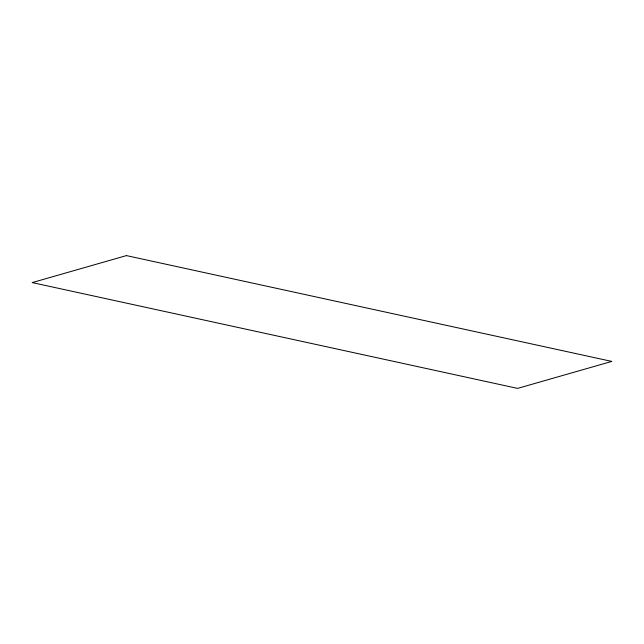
<?xml version="1.0" encoding="UTF-8"?>
<svg xmlns="http://www.w3.org/2000/svg" width="644" height="644" viewBox="0 0 644 644"><rect width="100%" height="100%" fill="white"/><g stroke="black" fill="none" stroke-linecap="round" stroke-linejoin="round"><path stroke-width="0.97" d="M126.409 255.604L32.2 282.587L517.591 388.396L611.8 361.413L126.409 255.604"/></g></svg>
